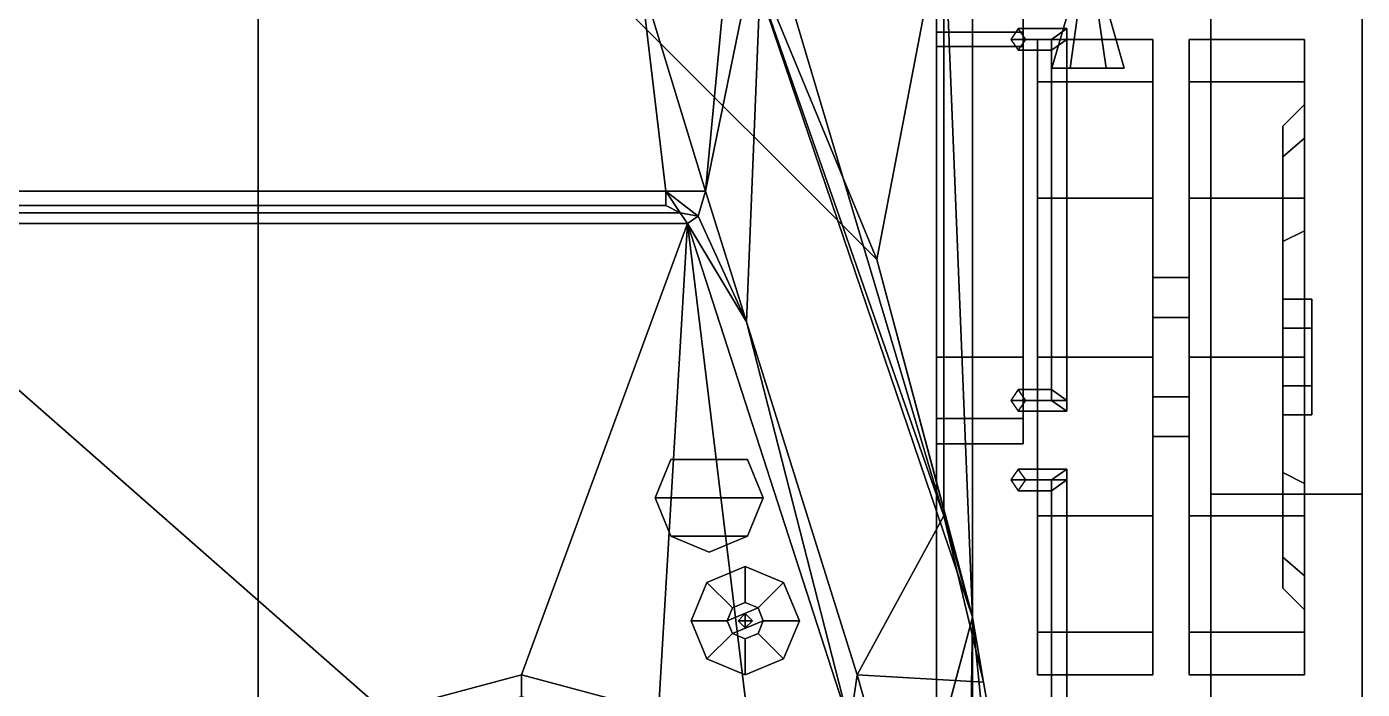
# Model space of a CAD drawing. Header units: millimetres. Extents: x -1.5 to 3, y -11.1 to 7.4.
# Drawn here: x -0.321 to 1.53, y 0.48 to 1.397 of the extents above; entities that cross this region are included whole.
import ezdxf

# ---------------------------------------------------------------- set-up
doc = ezdxf.new("R2010")
doc.units = ezdxf.units.MM
for name, color, linetype in [('mudguards', 6, 'Continuous'), ('tracks', 3, 'Continuous'), ('turret', 2, 'Continuous'), ('wheel', 2, 'Continuous')]:
    doc.layers.add(name, color=color, linetype=linetype)

msp = doc.modelspace()

# ---------------------------------------------------------------- linework, layer by layer
for points in [[(0.94, -2.96, 0.89), (0.94, -2.47, 0.4), (0.94, 2.47, 0.4), (0.94, 2.94, 0.67)], [(0.94, -2.7338, 1.08), (0.94, -2.96, 0.89), (0.94, 2.94, 0.77), (0.94, 2.4045, 1.08)], [(0.94, -2.96, 0.89), (0.94, 2.94, 0.67), (0.94, 2.94, 0.77), (0.94, -2.96, 0.89)], [(0.94, 2.47, 0.4), (0.94, -2.47, 0.4), (-0.94, -2.47, 0.4), (-0.94, 2.47, 0.4)], [(0.99, 0.58, 1.5103), (1.32, -2.71, 1.1), (1.32, 2.37, 1.1), (0.95, 1.56, 1.56)], [(1.32, 2.1, 1.1), (1.32, 0.75, 1.1), (1.32, 0.75, 1.27), (1.32, 2.1, 1.27)], [(1.32, 2.1, 1.27), (1.32, 0.75, 1.27), (1.53, 0.75, 1.27), (1.53, 2.1, 1.27)], [(1.53, 0.75, 1.27), (1.53, 0.75, 1.1), (1.53, 2.1, 1.1), (1.53, 2.1, 1.27)], [(0.95, 1.56, 1.56), (0.95, 1.56, 1.56), (0.495, 1.4374, 1.56), (0.8574, 1.075, 1.56)], [(0.95, 1.56, 1.56), (0.95, 1.56, 1.56), (0.8574, 1.075, 1.56), (0.95, 0.7293, 1.56)], [(0.95, 1.56, 1.56), (0.95, 1.56, 1.56), (0.95, 0.7293, 1.56), (0.99, 0.58, 1.5103)], [(1.06, 1.4506, 0.485), (1.06, 1.39, 0.45), (0.94, 1.39, 0.45), (0.94, 1.4506, 0.485)], [(1.06, 1.39, 0.59), (1.06, 1.4506, 0.555), (0.94, 1.4506, 0.555), (0.94, 1.39, 0.59)], [(1.06, 1.4506, 0.485), (1.06, 1.4506, 0.555), (1.06, 1.39, 0.45), (1.06, 1.4506, 0.485)], [(1.06, 1.4506, 0.555), (1.06, 1.39, 0.59), (1.06, 1.37, 0.45), (1.06, 1.39, 0.45)], [(1.135, 1.41, 1.366), (1.12, 1.41, 1.34), (1.1, 1.34, 1.34), (1.125, 1.34, 1.3833)], [(1.12, 1.41, 1.34), (1.135, 1.41, 1.314), (1.125, 1.34, 1.2967), (1.1, 1.34, 1.34)], [(1.165, 1.41, 1.366), (1.135, 1.41, 1.366), (1.125, 1.34, 1.3833), (1.175, 1.34, 1.3833)], [(1.135, 1.41, 1.314), (1.165, 1.41, 1.314), (1.175, 1.34, 1.2967), (1.125, 1.34, 1.2967)], [(1.18, 1.41, 1.34), (1.165, 1.41, 1.366), (1.175, 1.34, 1.3833), (1.2, 1.34, 1.34)], [(1.165, 1.41, 1.314), (1.18, 1.41, 1.34), (1.2, 1.34, 1.34), (1.175, 1.34, 1.2967)], [(1.06, 1.39, 0.45), (1.06, 1.37, 0.45), (0.94, 1.37, 0.45), (0.94, 1.39, 0.45)], [(0.94, 1.39, 0.59), (0.94, 0.94, 0.59), (1.06, 0.94, 0.59), (1.06, 1.39, 0.59)], [(1.0534, 1.395, 1.4134), (1.0428, 1.38, 1.424), (1.0994, 1.38, 1.4806), (1.1206, 1.395, 1.4806)], [(1.064, 1.38, 1.4028), (1.0534, 1.395, 1.4134), (1.1206, 1.395, 1.4806), (1.1206, 1.38, 1.4594)], [(1.06, 0.94, 0.59), (1.06, 0.94, 0.35), (1.06, 1.37, 0.45), (1.06, 1.39, 0.59)], [(1.1206, 1.395, 1.4806), (1.0994, 1.38, 1.4806), (1.0994, 0.88, 1.4806), (1.1206, 0.865, 1.4806)], [(1.1206, 1.38, 1.4594), (1.1206, 1.395, 1.4806), (1.1206, 0.865, 1.4806), (1.1206, 0.88, 1.4594)], [(1.06, 1.37, 0.45), (1.06, 0.94, 0.35), (0.94, 0.94, 0.35), (0.94, 1.37, 0.45)], [(1.0428, 1.38, 1.424), (1.0534, 1.365, 1.4134), (1.0994, 1.365, 1.4594), (1.0994, 1.38, 1.4806)], [(1.0534, 1.365, 1.4134), (1.064, 1.38, 1.4028), (1.1206, 1.38, 1.4594), (1.0994, 1.365, 1.4594)], [(1.0994, 1.38, 1.4806), (1.0994, 1.365, 1.4594), (1.0994, 0.895, 1.4594), (1.0994, 0.88, 1.4806)], [(1.0994, 1.365, 1.4594), (1.1206, 1.38, 1.4594), (1.1206, 0.88, 1.4594), (1.0994, 0.895, 1.4594)], [(1.125, 1.34, 1.2967), (1.175, 1.34, 1.2967), (1.2, 1.34, 1.34), (1.1, 1.34, 1.34)], [(1.1, 1.34, 1.34), (1.2, 1.34, 1.34), (1.175, 1.34, 1.3833), (1.125, 1.34, 1.3833)], [(0.94, 1.155, 0.4), (0.94, 0.94, 0.35), (0.94, 0.8551, 0.3851), (0.94, 0.849, 0.4)], [(1.06, 0.94, 0.35), (1.06, 0.8551, 0.3851), (0.94, 0.8551, 0.3851), (0.94, 0.94, 0.35)], [(1.06, 0.8551, 0.5549), (1.06, 0.94, 0.59), (0.94, 0.94, 0.59), (0.94, 0.8551, 0.5549)], [(1.06, 0.8551, 0.3851), (1.06, 0.94, 0.35), (1.06, 0.94, 0.59), (1.06, 0.8551, 0.5549)], [(1.0534, 0.895, 1.4134), (1.0428, 0.88, 1.424), (1.0994, 0.88, 1.4806), (1.0994, 0.895, 1.4594)], [(1.064, 0.88, 1.4028), (1.0534, 0.895, 1.4134), (1.0994, 0.895, 1.4594), (1.1206, 0.88, 1.4594)], [(1.0428, 0.88, 1.424), (1.0534, 0.865, 1.4134), (1.1206, 0.865, 1.4806), (1.0994, 0.88, 1.4806)], [(1.0534, 0.865, 1.4134), (1.064, 0.88, 1.4028), (1.1206, 0.88, 1.4594), (1.1206, 0.865, 1.4806)], [(1.06, 0.82, 0.47), (1.06, 0.8551, 0.5549), (0.94, 0.8551, 0.5549), (0.94, 0.82, 0.47)], [(1.06, 0.8551, 0.3851), (1.06, 0.82, 0.47), (0.94, 0.82, 0.47), (0.94, 0.8551, 0.3851)], [(1.06, 0.82, 0.47), (1.06, 0.8551, 0.3851), (1.06, 0.8551, 0.5549), (1.06, 0.82, 0.47)], [(1.0534, 0.785, 1.4134), (1.0428, 0.77, 1.424), (1.0994, 0.77, 1.4806), (1.1206, 0.785, 1.4806)], [(1.064, 0.77, 1.4028), (1.0534, 0.785, 1.4134), (1.1206, 0.785, 1.4806), (1.1206, 0.77, 1.4594)], [(1.1206, 0.785, 1.4806), (1.0994, 0.77, 1.4806), (1.0994, 0.27, 1.4806), (1.1206, 0.255, 1.4806)], [(1.1206, 0.77, 1.4594), (1.1206, 0.785, 1.4806), (1.1206, 0.255, 1.4806), (1.1206, 0.27, 1.4594)], [(1.0428, 0.77, 1.424), (1.0534, 0.755, 1.4134), (1.0994, 0.755, 1.4594), (1.0994, 0.77, 1.4806)], [(1.0534, 0.755, 1.4134), (1.064, 0.77, 1.4028), (1.1206, 0.77, 1.4594), (1.0994, 0.755, 1.4594)], [(1.0994, 0.77, 1.4806), (1.0994, 0.755, 1.4594), (1.0994, 0.285, 1.4594), (1.0994, 0.27, 1.4806)], [(1.0994, 0.755, 1.4594), (1.1206, 0.77, 1.4594), (1.1206, 0.27, 1.4594), (1.0994, 0.285, 1.4594)], [(1.32, 0.75, 1.27), (1.32, 0.75, 1.1), (1.53, 0.75, 1.1), (1.53, 0.75, 1.27)], [(0.99, 0.58, 1.5103), (0.95, 0.7293, 1.56), (0.95, 0.7293, 1.56), (0.99, 0.58, 1.56)], [(0.99, 0.58, 1.5103), (0.99, 0.58, 1.5103), (0.95, 0.4307, 1.56), (0.95, -2.19, 1.56)], [(0.99, 0.58, 1.5103), (0.99, 0.58, 1.5103), (0.95, -2.19, 1.56), (1.32, -2.71, 1.1)], [(0.95, 0.4307, 1.56), (0.99, 0.58, 1.5103), (0.99, 0.58, 1.56), (0.95, 0.4307, 1.56)]]:
    msp.add_3dface(points)
at = {"layer": 'mudguards', "extrusion": (-1, 0, 0)}
for p, q in [((0, 7.433, -11.0701), (0, -3.2589, -11.0701)), ((0, -3.2589, -19.2133), (0, 7.433, -19.2133)), ((0, 3.655, 2.606), (0, -3.1074, 2.606)), ((0, -3.1074, -5.94), (0, 3.655, -5.94))]:
    msp.add_line(p, q, dxfattribs=at)
at = {"layer": 'mudguards'}
for points in [[(1.53, -2.71, 1.1), (1.53, -2.74, 1.08), (1.53, 2.86, 1.08), (1.53, 2.88, 1.1)], [(1.53, 2.86, 1.08), (1.53, -2.74, 1.08), (0.94, -2.7338, 1.08), (0.94, 2.86, 1.08)], [(1.32, 0.75, 1.1), (1.32, -2.01, 1.1), (1.53, -2.01, 1.1), (1.53, 0.75, 1.1)]]:
    msp.add_3dface(points, dxfattribs=at)
at = {"layer": 'tracks'}
for points in [[(0.99, 2.01), (0.99, -1.92), (0.99, -1.92, 0.04), (0.99, 2.01, 0.04)], [(1.53, 2.01), (1.53, -1.92), (0.99, -1.92), (0.99, 2.01)], [(0.99, 2.01, 0.04), (0.99, -1.92, 0.04), (1.53, -1.92, 0.04), (1.53, 2.01, 0.04)], [(0.99, -1.01, 0.89), (0.99, 2, 0.89), (1.53, 2, 0.89), (1.53, -1.01, 0.89)], [(0.99, -1.01, 0.93), (0.99, 2, 0.93), (0.99, 2, 0.89), (0.99, -1.01, 0.89)], [(1.53, -1.01, 0.93), (1.53, 2, 0.93), (0.99, 2, 0.93), (0.99, -1.01, 0.93)], [(1.53, -1.92, 0.04), (1.53, -1.92), (1.53, 2.01), (1.53, 2.01, 0.04)], [(1.53, 2, 0.89), (1.53, 2, 0.93), (1.53, -1.01, 0.93), (1.53, -1.01, 0.89)]]:
    msp.add_3dface(points, dxfattribs=at)
at = {"layer": 'turret'}
for points in [[(0.495, 1.4374, 1.71), (0.6571, 1.56, 1.85), (0.8574, 1.075, 1.71)], [(0.62, 1.17, 2.43), (0.6571, 1.56, 2.17), (0.53, 1.465, 2.38), (0.62, 1.17, 2.43)], [(0.7, 1.56, 2.01), (0.62, 1.17, 2.43), (0.6767, 0.989, 2.43), (0.7, 1.56, 2.01)], [(0.7, 1.56, 2.01), (0.6571, 1.56, 2.17), (0.62, 1.17, 2.43), (0.7, 1.56, 2.01)], [(0.95, 0.72, 1.85), (0.6571, 1.56, 1.85), (0.7, 1.56, 2.01), (0.95, 0.72, 1.85)], [(0.6571, 1.56, 1.85), (0.95, 0.72, 1.85), (0.99, 0.58, 1.71)], [(0.8574, 1.075, 1.71), (0.6571, 1.56, 1.85), (0.99, 0.58, 1.71)], [(0.95, 0.72, 1.85), (0.7, 1.56, 2.01), (0.6767, 0.989, 2.43), (0.83, 0.5, 2.43)], [(0.53, 1.465, 2.38), (-0.53, 1.465, 2.38), (-0.565, 1.17, 2.43), (0.565, 1.17, 2.43)], [(0.565, 1.17, 2.43), (0.62, 1.17, 2.43), (0.53, 1.465, 2.38)], [(0.8574, 1.075, 1.56), (0.495, 1.4374, 1.56), (0.495, 1.4374, 1.71), (0.8574, 1.075, 1.71)], [(0.565, 1.17, 2.43), (-0.565, 1.17, 2.43), (-0.565, 1.15, 2.46), (0.565, 1.15, 2.46)], [(0.61, 1.135, 2.43), (0.565, 1.17, 2.43), (0.585, 1.14, 2.46)], [(0.565, 1.17, 2.43), (0.565, 1.15, 2.46), (0.585, 1.14, 2.46)], [(0.61, 1.135, 2.43), (0.62, 1.17, 2.43), (0.565, 1.17, 2.43)], [(0.6767, 0.989, 2.43), (0.62, 1.17, 2.43), (0.61, 1.135, 2.43)], [(0.565, 1.15, 2.46), (-0.565, 1.15, 2.46), (-0.585, 1.14, 2.46), (0.585, 1.14, 2.46)], [(0.585, 1.14, 2.46), (-0.585, 1.14, 2.46), (-0.595, 1.125, 2.46), (0.595, 1.125, 2.46)], [(0.61, 1.135, 2.43), (0.585, 1.14, 2.46), (0.595, 1.125, 2.46)], [(0.6767, 0.989, 2.43), (0.61, 1.135, 2.43), (0.595, 1.125, 2.46)], [(-0.595, 1.125, 2.46), (-0.82, 0.43, 2.455), (0.0359, 0.31, 2.455), (0.175, 0.4491, 2.455)], [(0.595, 1.125, 2.46), (-0.595, 1.125, 2.46), (0.175, 0.4491, 2.455), (0.365, 0.5, 2.455)], [(0.595, 1.125, 2.46), (0.595, 1.125, 2.46), (0.365, 0.5, 2.455), (0.555, 0.4491, 2.455)], [(0.595, 1.125, 2.46), (0.595, 1.125, 2.46), (0.555, 0.4491, 2.455), (0.6941, 0.31, 2.455)], [(0.6767, 0.989, 2.43), (0.595, 1.125, 2.46), (0.82, 0.43, 2.46)], [(0.595, 1.125, 2.46), (0.595, 1.125, 2.46), (0.6941, 0.31, 2.455), (0.82, 0.43, 2.46)], [(0.99, 0.58, 1.56), (0.8574, 1.075, 1.56), (0.8574, 1.075, 1.71), (0.99, 0.58, 1.71)], [(0.83, 0.5, 2.43), (0.6767, 0.989, 2.43), (0.82, 0.43, 2.46)], [(0.55, 0.745, 2.535), (0.572, 0.798, 2.535), (0.572, 0.798, 2.46), (0.55, 0.745, 2.46)], [(0.55, 0.745, 2.535), (0.7, 0.745, 2.535), (0.678, 0.798, 2.535), (0.572, 0.798, 2.535)], [(0.572, 0.798, 2.535), (0.678, 0.798, 2.535), (0.678, 0.798, 2.46), (0.572, 0.798, 2.46)], [(0.678, 0.798, 2.535), (0.7, 0.745, 2.535), (0.7, 0.745, 2.46), (0.678, 0.798, 2.46)], [(0.572, 0.692, 2.535), (0.55, 0.745, 2.535), (0.55, 0.745, 2.46), (0.572, 0.692, 2.46)], [(0.572, 0.692, 2.535), (0.678, 0.692, 2.535), (0.7, 0.745, 2.535), (0.55, 0.745, 2.535)], [(0.7, 0.745, 2.535), (0.678, 0.692, 2.535), (0.678, 0.692, 2.46), (0.7, 0.745, 2.46)], [(1.005, 0.49, 1.95), (0.95, 0.72, 1.85), (0.83, 0.5, 2.43)], [(1.005, 0.49, 1.85), (0.95, 0.72, 1.85), (0.95, 0.72, 1.85), (1.005, 0.49, 1.95)], [(0.95, 0.72, 1.85), (1.005, 0.49, 1.85), (0.99, 0.58, 1.71)], [(0.625, 0.67, 2.535), (0.572, 0.692, 2.535), (0.572, 0.692, 2.46), (0.625, 0.67, 2.46)], [(0.625, 0.67, 2.535), (0.625, 0.67, 2.535), (0.678, 0.692, 2.535), (0.572, 0.692, 2.535)], [(0.678, 0.692, 2.535), (0.625, 0.67, 2.535), (0.625, 0.67, 2.46), (0.678, 0.692, 2.46)], [(0.675, 0.65, 2.51), (0.622, 0.628, 2.51), (0.6573, 0.5927, 2.55), (0.675, 0.6, 2.55)], [(0.675, 0.65, 2.46), (0.622, 0.628, 2.46), (0.622, 0.628, 2.51), (0.675, 0.65, 2.51)], [(0.728, 0.628, 2.51), (0.675, 0.65, 2.51), (0.675, 0.6, 2.55), (0.6927, 0.5927, 2.55)], [(0.728, 0.628, 2.46), (0.675, 0.65, 2.46), (0.675, 0.65, 2.51), (0.728, 0.628, 2.51)], [(0.622, 0.628, 2.51), (0.6, 0.575, 2.51), (0.65, 0.575, 2.55), (0.6573, 0.5927, 2.55)], [(0.622, 0.628, 2.46), (0.6, 0.575, 2.46), (0.6, 0.575, 2.51), (0.622, 0.628, 2.51)], [(0.75, 0.575, 2.51), (0.728, 0.628, 2.51), (0.6927, 0.5927, 2.55), (0.7, 0.575, 2.55)], [(0.75, 0.575, 2.46), (0.728, 0.628, 2.46), (0.728, 0.628, 2.51), (0.75, 0.575, 2.51)], [(0.675, 0.6, 2.55), (0.6573, 0.5927, 2.55), (0.65, 0.575, 2.55), (0.6927, 0.5927, 2.55)], [(0.6927, 0.5927, 2.55), (0.65, 0.575, 2.55), (0.6573, 0.5573, 2.55), (0.7, 0.575, 2.55)], [(0.6, 0.575, 2.51), (0.622, 0.522, 2.51), (0.6573, 0.5573, 2.55), (0.65, 0.575, 2.55)], [(0.6, 0.575, 2.46), (0.622, 0.522, 2.46), (0.622, 0.522, 2.51), (0.6, 0.575, 2.51)], [(0.7, 0.575, 2.55), (0.6573, 0.5573, 2.55), (0.675, 0.55, 2.55), (0.6927, 0.5573, 2.55)], [(0.675, 0.585, 2.55), (0.665, 0.575, 2.55), (0.675, 0.575, 4.55)], [(0.665, 0.575, 2.55), (0.675, 0.565, 2.55), (0.675, 0.575, 4.55)], [(0.685, 0.575, 2.55), (0.675, 0.585, 2.55), (0.675, 0.575, 4.55)], [(0.675, 0.565, 2.55), (0.685, 0.575, 2.55), (0.675, 0.575, 4.55)], [(0.728, 0.522, 2.51), (0.75, 0.575, 2.51), (0.7, 0.575, 2.55), (0.6927, 0.5573, 2.55)], [(0.728, 0.522, 2.46), (0.75, 0.575, 2.46), (0.75, 0.575, 2.51), (0.728, 0.522, 2.51)], [(0.8574, 0.085, 1.56), (0.99, 0.58, 1.56), (0.99, 0.58, 1.71), (0.8574, 0.085, 1.71)], [(1.005, 0.49, 1.85), (1.015, 0.435, 1.85), (0.8574, 0.085, 1.71), (0.99, 0.58, 1.71)], [(0.622, 0.522, 2.51), (0.675, 0.5, 2.51), (0.675, 0.55, 2.55), (0.6573, 0.5573, 2.55)], [(0.675, 0.5, 2.51), (0.728, 0.522, 2.51), (0.6927, 0.5573, 2.55), (0.675, 0.55, 2.55)], [(0.622, 0.522, 2.46), (0.675, 0.5, 2.46), (0.675, 0.5, 2.51), (0.622, 0.522, 2.51)], [(0.675, 0.5, 2.46), (0.728, 0.522, 2.46), (0.728, 0.522, 2.51), (0.675, 0.5, 2.51)], [(0.365, 0.5, 2.585), (0.175, 0.4491, 2.585), (0.19, 0.4231, 2.655), (0.365, 0.47, 2.655)], [(0.365, 0.5, 2.455), (0.175, 0.4491, 2.455), (0.175, 0.4491, 2.585), (0.365, 0.5, 2.585)], [(0.555, 0.4491, 2.585), (0.365, 0.5, 2.585), (0.365, 0.47, 2.655), (0.54, 0.4231, 2.655)], [(0.555, 0.4491, 2.455), (0.365, 0.5, 2.455), (0.365, 0.5, 2.585), (0.555, 0.4491, 2.585)], [(0.85, 0.43, 2.43), (0.83, 0.5, 2.43), (0.82, 0.43, 2.46)], [(1.015, 0.435, 1.97), (1.005, 0.49, 1.95), (0.83, 0.5, 2.43), (0.85, 0.43, 2.43)], [(1.015, 0.435, 1.85), (1.005, 0.49, 1.85), (1.005, 0.49, 1.95), (1.015, 0.435, 1.97)]]:
    msp.add_3dface(points, dxfattribs=at)
at = {"layer": 'wheel'}
for points in [[(1.08, 0.72, 0.8511), (1.08, 1.3211, 0.69), (1.08, 1.38, 0.47), (1.08, 0.5589, 0.69)], [(1.24, 1.38, 0.47), (1.24, 1.3211, 0.25), (1.08, 1.3211, 0.25), (1.08, 1.38, 0.47)], [(1.24, 1.3211, 0.69), (1.24, 1.38, 0.47), (1.08, 1.38, 0.47), (1.08, 1.3211, 0.69)], [(1.08, 0.5589, 0.69), (1.08, 1.38, 0.47), (1.08, 1.3211, 0.25), (1.08, 0.5, 0.47)], [(1.24, 1.38, 0.47), (1.24, 0.5589, 0.25), (1.24, 0.72, 0.0889), (1.24, 1.3211, 0.25)], [(1.24, 1.3211, 0.69), (1.24, 0.5, 0.47), (1.24, 0.5589, 0.25), (1.24, 1.38, 0.47)], [(1.29, 1.16, 0.0889), (1.29, 1.3211, 0.69), (1.29, 1.38, 0.47), (1.29, 1.3211, 0.25)], [(1.45, 1.38, 0.47), (1.45, 1.3211, 0.25), (1.29, 1.3211, 0.25), (1.29, 1.38, 0.47)], [(1.45, 1.3211, 0.69), (1.45, 1.38, 0.47), (1.29, 1.38, 0.47), (1.29, 1.3211, 0.69)], [(1.45, 1.29, 0.47), (1.45, 1.2431, 0.295), (1.45, 1.3211, 0.25), (1.45, 1.38, 0.47)], [(1.45, 1.2431, 0.645), (1.45, 1.29, 0.47), (1.45, 1.38, 0.47), (1.45, 1.3211, 0.69)], [(1.24, 1.3211, 0.25), (1.24, 1.16, 0.0889), (1.08, 1.16, 0.0889), (1.08, 1.3211, 0.25)], [(1.08, 0.5, 0.47), (1.08, 1.3211, 0.25), (1.08, 1.16, 0.0889), (1.08, 0.5589, 0.25)], [(1.08, 0.94, 0.91), (1.08, 1.16, 0.8511), (1.08, 1.3211, 0.69), (1.08, 0.72, 0.8511)], [(1.24, 1.16, 0.8511), (1.24, 1.3211, 0.69), (1.08, 1.3211, 0.69), (1.08, 1.16, 0.8511)], [(1.24, 1.3211, 0.25), (1.24, 0.72, 0.0889), (1.24, 0.94, 0.03), (1.24, 1.16, 0.0889)], [(1.24, 1.16, 0.8511), (1.24, 0.5589, 0.69), (1.24, 0.5, 0.47), (1.24, 1.3211, 0.69)], [(1.45, 1.3211, 0.25), (1.45, 1.16, 0.0889), (1.29, 1.16, 0.0889), (1.29, 1.3211, 0.25)], [(1.29, 0.94, 0.03), (1.29, 1.16, 0.8511), (1.29, 1.3211, 0.69), (1.29, 1.16, 0.0889)], [(1.45, 1.16, 0.8511), (1.45, 1.3211, 0.69), (1.29, 1.3211, 0.69), (1.29, 1.16, 0.8511)], [(1.45, 1.2431, 0.295), (1.45, 1.115, 0.1669), (1.45, 1.16, 0.0889), (1.45, 1.3211, 0.25)], [(1.45, 1.115, 0.7731), (1.45, 1.2431, 0.645), (1.45, 1.3211, 0.69), (1.45, 1.16, 0.8511)], [(1.45, 1.2431, 0.295), (1.45, 1.29, 0.47), (1.42, 1.26, 0.47), (1.42, 1.2171, 0.31)], [(1.45, 1.29, 0.47), (1.45, 1.2431, 0.645), (1.42, 1.2171, 0.63), (1.42, 1.26, 0.47)], [(1.42, 1.02, 0.47), (1.42, 0.98, 0.4007), (1.42, 1.2171, 0.31), (1.42, 1.26, 0.47)], [(1.42, 1.02, 0.47), (1.42, 1.02, 0.47), (1.42, 1.26, 0.47), (1.42, 1.2171, 0.63)], [(1.45, 1.2431, 0.645), (1.45, 1.115, 0.7731), (1.42, 1.1, 0.7471), (1.42, 1.2171, 0.63)], [(1.45, 1.115, 0.1669), (1.45, 1.2431, 0.295), (1.42, 1.2171, 0.31), (1.42, 1.1, 0.1929)], [(1.42, 0.98, 0.5393), (1.42, 1.02, 0.47), (1.42, 1.2171, 0.63), (1.42, 1.1, 0.7471)], [(1.42, 0.98, 0.4007), (1.42, 0.98, 0.4007), (1.42, 1.1, 0.1929), (1.42, 1.2171, 0.31)], [(1.08, 0.5589, 0.25), (1.08, 1.16, 0.0889), (1.08, 0.94, 0.03), (1.08, 0.72, 0.0889)], [(1.24, 1.16, 0.0889), (1.24, 0.94, 0.03), (1.08, 0.94, 0.03), (1.08, 1.16, 0.0889)], [(1.24, 0.94, 0.91), (1.24, 1.16, 0.8511), (1.08, 1.16, 0.8511), (1.08, 0.94, 0.91)], [(1.24, 0.94, 0.91), (1.24, 0.72, 0.8511), (1.24, 0.5589, 0.69), (1.24, 1.16, 0.8511)], [(1.29, 0.72, 0.0889), (1.29, 0.94, 0.91), (1.29, 1.16, 0.8511), (1.29, 0.94, 0.03)], [(1.45, 1.16, 0.0889), (1.45, 0.94, 0.03), (1.29, 0.94, 0.03), (1.29, 1.16, 0.0889)], [(1.45, 0.94, 0.91), (1.45, 1.16, 0.8511), (1.29, 1.16, 0.8511), (1.29, 0.94, 0.91)], [(1.45, 1.115, 0.1669), (1.45, 0.94, 0.12), (1.45, 0.94, 0.03), (1.45, 1.16, 0.0889)], [(1.45, 0.94, 0.82), (1.45, 1.115, 0.7731), (1.45, 1.16, 0.8511), (1.45, 0.94, 0.91)], [(1.45, 0.94, 0.12), (1.45, 1.115, 0.1669), (1.42, 1.1, 0.1929), (1.42, 0.94, 0.15)], [(1.45, 1.115, 0.7731), (1.45, 0.94, 0.82), (1.42, 0.94, 0.79), (1.42, 1.1, 0.7471)], [(1.42, 0.98, 0.5393), (1.42, 0.98, 0.5393), (1.42, 1.1, 0.7471), (1.42, 0.94, 0.79)], [(1.42, 0.98, 0.4007), (1.42, 0.9, 0.4007), (1.42, 0.94, 0.15), (1.42, 1.1, 0.1929)], [(1.29, 1.05, 0.47), (1.29, 0.995, 0.3747), (1.24, 0.995, 0.3747), (1.24, 1.05, 0.47)], [(1.29, 0.995, 0.5653), (1.29, 1.05, 0.47), (1.24, 1.05, 0.47), (1.24, 0.995, 0.5653)], [(1.46, 1.02, 0.47), (1.46, 0.98, 0.4007), (1.42, 0.98, 0.4007), (1.42, 1.02, 0.47)], [(1.46, 0.98, 0.5393), (1.46, 1.02, 0.47), (1.42, 1.02, 0.47), (1.42, 0.98, 0.5393)], [(1.46, 0.9, 0.5393), (1.46, 0.98, 0.4007), (1.46, 1.02, 0.47), (1.46, 0.98, 0.5393)], [(1.29, 0.885, 0.5653), (1.29, 0.995, 0.5653), (1.24, 0.995, 0.5653), (1.24, 0.885, 0.5653)], [(1.29, 0.995, 0.3747), (1.29, 0.885, 0.3747), (1.24, 0.885, 0.3747), (1.24, 0.995, 0.3747)], [(1.42, 0.9, 0.5393), (1.42, 0.98, 0.5393), (1.42, 0.94, 0.79), (1.42, 0.78, 0.7471)], [(1.46, 0.98, 0.4007), (1.46, 0.9, 0.4007), (1.42, 0.9, 0.4007), (1.42, 0.98, 0.4007)], [(1.46, 0.9, 0.5393), (1.46, 0.98, 0.5393), (1.42, 0.98, 0.5393), (1.42, 0.9, 0.5393)], [(1.46, 0.86, 0.47), (1.46, 0.9, 0.4007), (1.46, 0.98, 0.4007), (1.46, 0.9, 0.5393)], [(1.24, 0.94, 0.03), (1.24, 0.72, 0.0889), (1.08, 0.72, 0.0889), (1.08, 0.94, 0.03)], [(1.24, 0.72, 0.8511), (1.24, 0.94, 0.91), (1.08, 0.94, 0.91), (1.08, 0.72, 0.8511)], [(1.29, 0.5589, 0.25), (1.29, 0.72, 0.8511), (1.29, 0.94, 0.91), (1.29, 0.72, 0.0889)], [(1.45, 0.94, 0.03), (1.45, 0.72, 0.0889), (1.29, 0.72, 0.0889), (1.29, 0.94, 0.03)], [(1.45, 0.72, 0.8511), (1.45, 0.94, 0.91), (1.29, 0.94, 0.91), (1.29, 0.72, 0.8511)], [(1.45, 0.765, 0.1669), (1.45, 0.94, 0.12), (1.42, 0.94, 0.15), (1.42, 0.78, 0.1929)], [(1.42, 0.9, 0.4007), (1.42, 0.9, 0.4007), (1.42, 0.78, 0.1929), (1.42, 0.94, 0.15)], [(1.45, 0.94, 0.82), (1.45, 0.765, 0.7731), (1.42, 0.78, 0.7471), (1.42, 0.94, 0.79)], [(1.45, 0.94, 0.12), (1.45, 0.765, 0.1669), (1.45, 0.72, 0.0889), (1.45, 0.94, 0.03)], [(1.45, 0.765, 0.7731), (1.45, 0.94, 0.82), (1.45, 0.94, 0.91), (1.45, 0.72, 0.8511)], [(1.42, 0.9, 0.5393), (1.42, 0.9, 0.5393), (1.42, 0.78, 0.7471), (1.42, 0.6629, 0.63)], [(1.42, 0.86, 0.47), (1.42, 0.9, 0.5393), (1.42, 0.6629, 0.63), (1.42, 0.62, 0.47)], [(1.46, 0.9, 0.4007), (1.46, 0.86, 0.47), (1.42, 0.86, 0.47), (1.42, 0.9, 0.4007)], [(1.46, 0.86, 0.47), (1.46, 0.9, 0.5393), (1.42, 0.9, 0.5393), (1.42, 0.86, 0.47)], [(1.42, 0.9, 0.4007), (1.42, 0.86, 0.47), (1.42, 0.6629, 0.31), (1.42, 0.78, 0.1929)], [(1.29, 0.885, 0.3747), (1.29, 0.83, 0.47), (1.24, 0.83, 0.47), (1.24, 0.885, 0.3747)], [(1.29, 0.83, 0.47), (1.29, 0.885, 0.5653), (1.24, 0.885, 0.5653), (1.24, 0.83, 0.47)], [(1.42, 0.86, 0.47), (1.42, 0.86, 0.47), (1.42, 0.62, 0.47), (1.42, 0.6629, 0.31)], [(1.45, 0.765, 0.7731), (1.45, 0.6369, 0.645), (1.42, 0.6629, 0.63), (1.42, 0.78, 0.7471)], [(1.45, 0.6369, 0.295), (1.45, 0.765, 0.1669), (1.42, 0.78, 0.1929), (1.42, 0.6629, 0.31)], [(1.45, 0.765, 0.1669), (1.45, 0.6369, 0.295), (1.45, 0.5589, 0.25), (1.45, 0.72, 0.0889)], [(1.45, 0.6369, 0.645), (1.45, 0.765, 0.7731), (1.45, 0.72, 0.8511), (1.45, 0.5589, 0.69)], [(1.24, 0.72, 0.0889), (1.24, 0.5589, 0.25), (1.08, 0.5589, 0.25), (1.08, 0.72, 0.0889)], [(1.24, 0.5589, 0.69), (1.24, 0.72, 0.8511), (1.08, 0.72, 0.8511), (1.08, 0.5589, 0.69)], [(1.45, 0.72, 0.0889), (1.45, 0.5589, 0.25), (1.29, 0.5589, 0.25), (1.29, 0.72, 0.0889)], [(1.45, 0.5589, 0.69), (1.45, 0.72, 0.8511), (1.29, 0.72, 0.8511), (1.29, 0.5589, 0.69)], [(1.29, 0.5, 0.47), (1.29, 0.5589, 0.69), (1.29, 0.72, 0.8511), (1.29, 0.5589, 0.25)], [(1.45, 0.59, 0.47), (1.45, 0.6369, 0.295), (1.42, 0.6629, 0.31), (1.42, 0.62, 0.47)], [(1.45, 0.6369, 0.645), (1.45, 0.59, 0.47), (1.42, 0.62, 0.47), (1.42, 0.6629, 0.63)], [(1.45, 0.6369, 0.295), (1.45, 0.59, 0.47), (1.45, 0.5, 0.47), (1.45, 0.5589, 0.25)], [(1.45, 0.59, 0.47), (1.45, 0.6369, 0.645), (1.45, 0.5589, 0.69), (1.45, 0.5, 0.47)], [(1.24, 0.5589, 0.25), (1.24, 0.5, 0.47), (1.08, 0.5, 0.47), (1.08, 0.5589, 0.25)], [(1.24, 0.5, 0.47), (1.24, 0.5589, 0.69), (1.08, 0.5589, 0.69), (1.08, 0.5, 0.47)], [(1.45, 0.5589, 0.25), (1.45, 0.5, 0.47), (1.29, 0.5, 0.47), (1.29, 0.5589, 0.25)], [(1.45, 0.5, 0.47), (1.45, 0.5589, 0.69), (1.29, 0.5589, 0.69), (1.29, 0.5, 0.47)]]:
    msp.add_3dface(points, dxfattribs=at)

doc.saveas('drawing.dxf')
